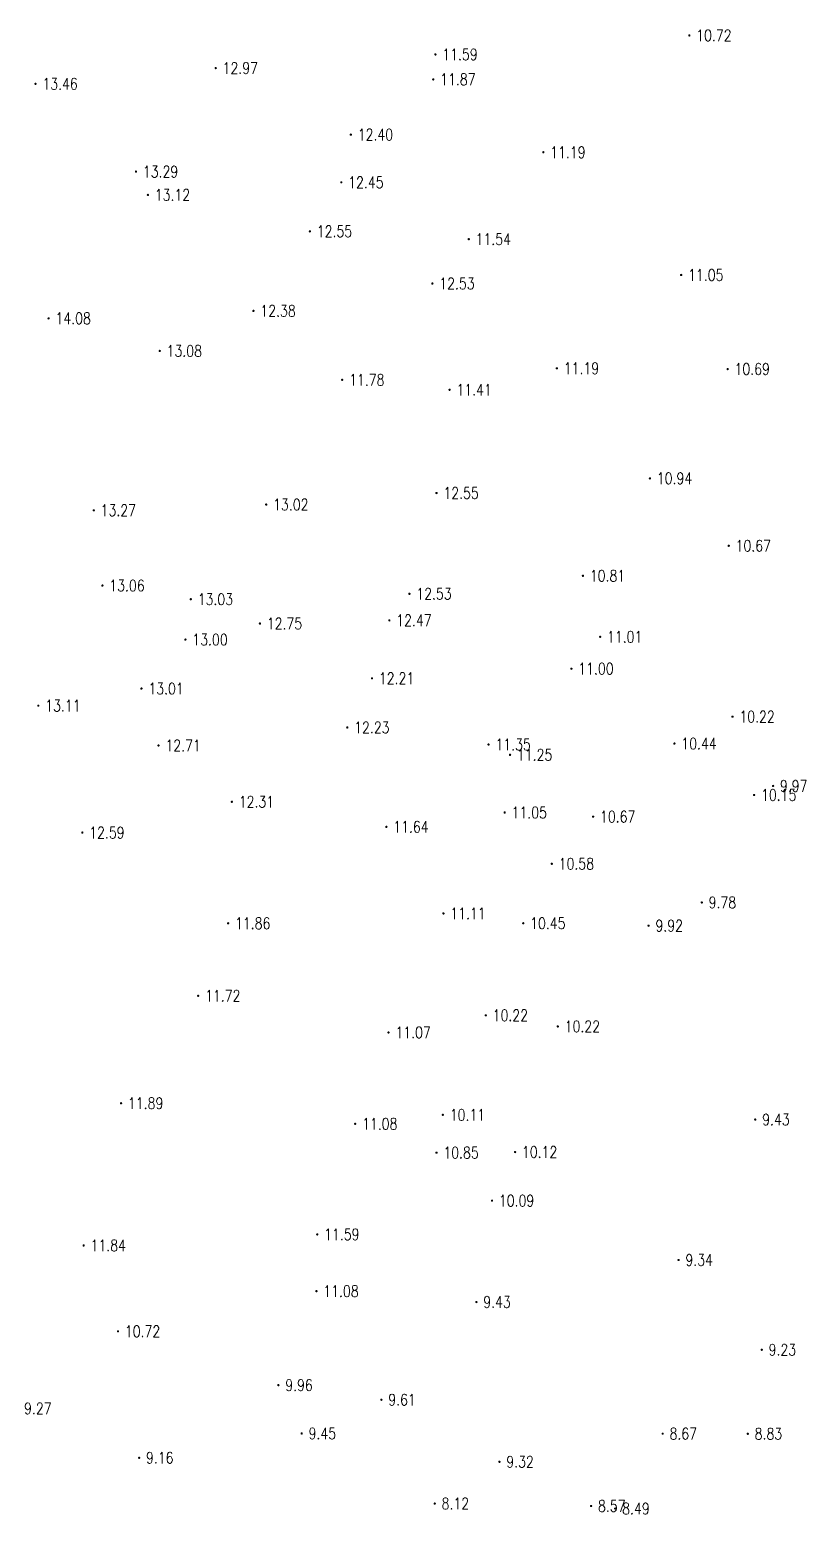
# Model space of a CAD drawing. Extents: x 476861 to 479475, y 2367369 to 2370541.
# Drawn here: x 478247 to 478314.7, y 2368228.1 to 2368357.6 of the extents above; entities that cross this region are included whole.
import ezdxf
from ezdxf.enums import TextEntityAlignment as Align

# ---------------------------------------------------------------- set-up
doc = ezdxf.new("R2010")
doc.units = 0
doc.header["$LTSCALE"] = 0.5
doc.layers.get('0').update_dxf_attribs({"linetype": 'CONTINUOUS'})
doc.layers.add('GCD', color=1, linetype='CONTINUOUS')
doc.styles.add('HZ', font='rs.shx', dxfattribs={"width": 0.8, "bigfont": 'hztxt.shx'})

# ---------------------------------------------------------------- blocks, each defined once
blk = doc.blocks.new('GC200')
at = {"linetype": 'Continuous', "const_width": 0.2, "flags": 128}
blk.add_lwpolyline([(-0.1, 0, 1), (0.1, 0, 1)], format="xyb", close=True, dxfattribs=at)

msp = doc.modelspace()

# ---------------------------------------------------------------- block references
at = {"layer": 'GCD', "linetype": 'Continuous'}
ref = msp.add_blockref('GC200', (478304.53, 2368357.055, 10.723), dxfattribs=dict(at, xscale=0.5, yscale=0.5, zscale=0.5))
ref.add_attrib('height', '10.72', dxfattribs={"linetype": 'Continuous', "height": 1, "style": 'HZ', "width": 0.8}).set_placement((478305.13, 2368357.055, 10.723), align=Align.MIDDLE_LEFT)
ref = msp.add_blockref('GC200', (478282.385, 2368355.396, 11.589), dxfattribs=dict(at, xscale=0.5, yscale=0.5, zscale=0.5))
ref.add_attrib('height', '11.59', dxfattribs={"linetype": 'Continuous', "height": 1, "style": 'HZ', "width": 0.8}).set_placement((478282.985, 2368355.396, 11.589), align=Align.MIDDLE_LEFT)
ref = msp.add_blockref('GC200', (478263.226, 2368354.208, 12.966), dxfattribs=dict(at, xscale=0.5, yscale=0.5, zscale=0.5))
ref.add_attrib('height', '12.97', dxfattribs={"linetype": 'Continuous', "height": 1, "style": 'HZ', "width": 0.8}).set_placement((478263.826, 2368354.208, 12.966), align=Align.MIDDLE_LEFT)
ref = msp.add_blockref('GC200', (478282.2, 2368353.222, 11.872), dxfattribs=dict(at, xscale=0.5, yscale=0.5, zscale=0.5))
ref.add_attrib('height', '11.87', dxfattribs={"linetype": 'Continuous', "height": 1, "style": 'HZ', "width": 0.8}).set_placement((478282.8, 2368353.222, 11.872), align=Align.MIDDLE_LEFT)
ref = msp.add_blockref('GC200', (478247.513, 2368352.833, 13.456), dxfattribs=dict(at, xscale=0.5, yscale=0.5, zscale=0.5))
ref.add_attrib('height', '13.46', dxfattribs={"linetype": 'Continuous', "height": 1, "style": 'HZ', "width": 0.8}).set_placement((478248.113, 2368352.833, 13.456), align=Align.MIDDLE_LEFT)
ref = msp.add_blockref('GC200', (478275.01, 2368348.403, 12.395), dxfattribs=dict(at, xscale=0.5, yscale=0.5, zscale=0.5))
ref.add_attrib('height', '12.40', dxfattribs={"linetype": 'Continuous', "height": 1, "style": 'HZ', "width": 0.8}).set_placement((478275.61, 2368348.403, 12.395), align=Align.MIDDLE_LEFT)
ref = msp.add_blockref('GC200', (478291.798, 2368346.865, 11.193), dxfattribs=dict(at, xscale=0.5, yscale=0.5, zscale=0.5))
ref.add_attrib('height', '11.19', dxfattribs={"linetype": 'Continuous', "height": 1, "style": 'HZ', "width": 0.8}).set_placement((478292.398, 2368346.865, 11.193), align=Align.MIDDLE_LEFT)
ref = msp.add_blockref('GC200', (478256.275, 2368345.178, 13.29), dxfattribs=dict(at, xscale=0.5, yscale=0.5, zscale=0.5))
ref.add_attrib('height', '13.29', dxfattribs={"linetype": 'Continuous', "height": 1, "style": 'HZ', "width": 0.8}).set_placement((478256.875, 2368345.178, 13.29), align=Align.MIDDLE_LEFT)
ref = msp.add_blockref('GC200', (478274.182, 2368344.241, 12.448), dxfattribs=dict(at, xscale=0.5, yscale=0.5, zscale=0.5))
ref.add_attrib('height', '12.45', dxfattribs={"linetype": 'Continuous', "height": 1, "style": 'HZ', "width": 0.8}).set_placement((478274.782, 2368344.241, 12.448), align=Align.MIDDLE_LEFT)
ref = msp.add_blockref('GC200', (478257.314, 2368343.145, 13.118), dxfattribs=dict(at, xscale=0.5, yscale=0.5, zscale=0.5))
ref.add_attrib('height', '13.12', dxfattribs={"linetype": 'Continuous', "height": 1, "style": 'HZ', "width": 0.8}).set_placement((478257.914, 2368343.145, 13.118), align=Align.MIDDLE_LEFT)
ref = msp.add_blockref('GC200', (478271.442, 2368339.968, 12.549), dxfattribs=dict(at, xscale=0.5, yscale=0.5, zscale=0.5))
ref.add_attrib('height', '12.55', dxfattribs={"linetype": 'Continuous', "height": 1, "style": 'HZ', "width": 0.8}).set_placement((478272.042, 2368339.968, 12.549), align=Align.MIDDLE_LEFT)
ref = msp.add_blockref('GC200', (478285.294, 2368339.286, 11.541), dxfattribs=dict(at, xscale=0.5, yscale=0.5, zscale=0.5))
ref.add_attrib('height', '11.54', dxfattribs={"linetype": 'Continuous', "height": 1, "style": 'HZ', "width": 0.8}).set_placement((478285.894, 2368339.286, 11.541), align=Align.MIDDLE_LEFT)
ref = msp.add_blockref('GC200', (478303.818, 2368336.165, 11.054), dxfattribs=dict(at, xscale=0.5, yscale=0.5, zscale=0.5))
ref.add_attrib('height', '11.05', dxfattribs={"linetype": 'Continuous', "height": 1, "style": 'HZ', "width": 0.8}).set_placement((478304.418, 2368336.165, 11.054), align=Align.MIDDLE_LEFT)
ref = msp.add_blockref('GC200', (478282.123, 2368335.418, 12.529), dxfattribs=dict(at, xscale=0.5, yscale=0.5, zscale=0.5))
ref.add_attrib('height', '12.53', dxfattribs={"linetype": 'Continuous', "height": 1, "style": 'HZ', "width": 0.8}).set_placement((478282.723, 2368335.418, 12.529), align=Align.MIDDLE_LEFT)
ref = msp.add_blockref('GC200', (478248.653, 2368332.379, 14.077), dxfattribs=dict(at, xscale=0.5, yscale=0.5, zscale=0.5))
ref.add_attrib('height', '14.08', dxfattribs={"linetype": 'Continuous', "height": 1, "style": 'HZ', "width": 0.8}).set_placement((478249.253, 2368332.379, 14.077), align=Align.MIDDLE_LEFT)
ref = msp.add_blockref('GC200', (478266.519, 2368333.032, 12.378), dxfattribs=dict(at, xscale=0.5, yscale=0.5, zscale=0.5))
ref.add_attrib('height', '12.38', dxfattribs={"linetype": 'Continuous', "height": 1, "style": 'HZ', "width": 0.8}).set_placement((478267.119, 2368333.032, 12.378), align=Align.MIDDLE_LEFT)
ref = msp.add_blockref('GC200', (478258.346, 2368329.542, 13.082), dxfattribs=dict(at, xscale=0.5, yscale=0.5, zscale=0.5))
ref.add_attrib('height', '13.08', dxfattribs={"linetype": 'Continuous', "height": 1, "style": 'HZ', "width": 0.8}).set_placement((478258.946, 2368329.542, 13.082), align=Align.MIDDLE_LEFT)
ref = msp.add_blockref('GC200', (478292.975, 2368328.021, 11.185), dxfattribs=dict(at, xscale=0.5, yscale=0.5, zscale=0.5))
ref.add_attrib('height', '11.19', dxfattribs={"linetype": 'Continuous', "height": 1, "style": 'HZ', "width": 0.8}).set_placement((478293.575, 2368328.021, 11.185), align=Align.MIDDLE_LEFT)
ref = msp.add_blockref('GC200', (478307.872, 2368327.959, 10.686), dxfattribs=dict(at, xscale=0.5, yscale=0.5, zscale=0.5))
ref.add_attrib('height', '10.69', dxfattribs={"linetype": 'Continuous', "height": 1, "style": 'HZ', "width": 0.8}).set_placement((478308.472, 2368327.959, 10.686), align=Align.MIDDLE_LEFT)
ref = msp.add_blockref('GC200', (478274.258, 2368327.016, 11.775), dxfattribs=dict(at, xscale=0.5, yscale=0.5, zscale=0.5))
ref.add_attrib('height', '11.78', dxfattribs={"linetype": 'Continuous', "height": 1, "style": 'HZ', "width": 0.8}).set_placement((478274.858, 2368327.016, 11.775), align=Align.MIDDLE_LEFT)
ref = msp.add_blockref('GC200', (478283.623, 2368326.152, 11.414), dxfattribs=dict(at, xscale=0.5, yscale=0.5, zscale=0.5))
ref.add_attrib('height', '11.41', dxfattribs={"linetype": 'Continuous', "height": 1, "style": 'HZ', "width": 0.8}).set_placement((478284.223, 2368326.152, 11.414), align=Align.MIDDLE_LEFT)
ref = msp.add_blockref('GC200', (478301.093, 2368318.425, 10.943), dxfattribs=dict(at, xscale=0.5, yscale=0.5, zscale=0.5))
ref.add_attrib('height', '10.94', dxfattribs={"linetype": 'Continuous', "height": 1, "style": 'HZ', "width": 0.8}).set_placement((478301.693, 2368318.425, 10.943), align=Align.MIDDLE_LEFT)
ref = msp.add_blockref('GC200', (478282.481, 2368317.147, 12.553), dxfattribs=dict(at, xscale=0.5, yscale=0.5, zscale=0.5))
ref.add_attrib('height', '12.55', dxfattribs={"linetype": 'Continuous', "height": 1, "style": 'HZ', "width": 0.8}).set_placement((478283.081, 2368317.147, 12.553), align=Align.MIDDLE_LEFT)
ref = msp.add_blockref('GC200', (478252.592, 2368315.637, 13.269), dxfattribs=dict(at, xscale=0.5, yscale=0.5, zscale=0.5))
ref.add_attrib('height', '13.27', dxfattribs={"linetype": 'Continuous', "height": 1, "style": 'HZ', "width": 0.8}).set_placement((478253.192, 2368315.637, 13.269), align=Align.MIDDLE_LEFT)
ref = msp.add_blockref('GC200', (478267.633, 2368316.142, 13.022), dxfattribs=dict(at, xscale=0.5, yscale=0.5, zscale=0.5))
ref.add_attrib('height', '13.02', dxfattribs={"linetype": 'Continuous', "height": 1, "style": 'HZ', "width": 0.8}).set_placement((478268.233, 2368316.142, 13.022), align=Align.MIDDLE_LEFT)
ref = msp.add_blockref('GC200', (478307.965, 2368312.547, 10.667), dxfattribs=dict(at, xscale=0.5, yscale=0.5, zscale=0.5))
ref.add_attrib('height', '10.67', dxfattribs={"linetype": 'Continuous', "height": 1, "style": 'HZ', "width": 0.8}).set_placement((478308.565, 2368312.547, 10.667), align=Align.MIDDLE_LEFT)
ref = msp.add_blockref('GC200', (478253.346, 2368309.079, 13.063), dxfattribs=dict(at, xscale=0.5, yscale=0.5, zscale=0.5))
ref.add_attrib('height', '13.06', dxfattribs={"linetype": 'Continuous', "height": 1, "style": 'HZ', "width": 0.8}).set_placement((478253.946, 2368309.079, 13.063), align=Align.MIDDLE_LEFT)
ref = msp.add_blockref('GC200', (478295.251, 2368309.93, 10.809), dxfattribs=dict(at, xscale=0.5, yscale=0.5, zscale=0.5))
ref.add_attrib('height', '10.81', dxfattribs={"linetype": 'Continuous', "height": 1, "style": 'HZ', "width": 0.8}).set_placement((478295.851, 2368309.93, 10.809), align=Align.MIDDLE_LEFT)
ref = msp.add_blockref('GC200', (478261.055, 2368307.887, 13.025), dxfattribs=dict(at, xscale=0.5, yscale=0.5, zscale=0.5))
ref.add_attrib('height', '13.03', dxfattribs={"linetype": 'Continuous', "height": 1, "style": 'HZ', "width": 0.8}).set_placement((478261.655, 2368307.887, 13.025), align=Align.MIDDLE_LEFT)
ref = msp.add_blockref('GC200', (478280.119, 2368308.359, 12.533), dxfattribs=dict(at, xscale=0.5, yscale=0.5, zscale=0.5))
ref.add_attrib('height', '12.53', dxfattribs={"linetype": 'Continuous', "height": 1, "style": 'HZ', "width": 0.8}).set_placement((478280.719, 2368308.359, 12.533), align=Align.MIDDLE_LEFT)
ref = msp.add_blockref('GC200', (478267.084, 2368305.768, 12.749), dxfattribs=dict(at, xscale=0.5, yscale=0.5, zscale=0.5))
ref.add_attrib('height', '12.75', dxfattribs={"linetype": 'Continuous', "height": 1, "style": 'HZ', "width": 0.8}).set_placement((478267.684, 2368305.768, 12.749), align=Align.MIDDLE_LEFT)
ref = msp.add_blockref('GC200', (478278.37, 2368306.043, 12.469), dxfattribs=dict(at, xscale=0.5, yscale=0.5, zscale=0.5))
ref.add_attrib('height', '12.47', dxfattribs={"linetype": 'Continuous', "height": 1, "style": 'HZ', "width": 0.8}).set_placement((478278.97, 2368306.043, 12.469), align=Align.MIDDLE_LEFT)
ref = msp.add_blockref('GC200', (478260.586, 2368304.367, 12.997), dxfattribs=dict(at, xscale=0.5, yscale=0.5, zscale=0.5))
ref.add_attrib('height', '13.00', dxfattribs={"linetype": 'Continuous', "height": 1, "style": 'HZ', "width": 0.8}).set_placement((478261.186, 2368304.367, 12.997), align=Align.MIDDLE_LEFT)
ref = msp.add_blockref('GC200', (478296.748, 2368304.607, 11.008), dxfattribs=dict(at, xscale=0.5, yscale=0.5, zscale=0.5))
ref.add_attrib('height', '11.01', dxfattribs={"linetype": 'Continuous', "height": 1, "style": 'HZ', "width": 0.8}).set_placement((478297.348, 2368304.607, 11.008), align=Align.MIDDLE_LEFT)
ref = msp.add_blockref('GC200', (478294.243, 2368301.828, 11.002), dxfattribs=dict(at, xscale=0.5, yscale=0.5, zscale=0.5))
ref.add_attrib('height', '11.00', dxfattribs={"linetype": 'Continuous', "height": 1, "style": 'HZ', "width": 0.8}).set_placement((478294.843, 2368301.828, 11.002), align=Align.MIDDLE_LEFT)
ref = msp.add_blockref('GC200', (478256.753, 2368300.094, 13.007), dxfattribs=dict(at, xscale=0.5, yscale=0.5, zscale=0.5))
ref.add_attrib('height', '13.01', dxfattribs={"linetype": 'Continuous', "height": 1, "style": 'HZ', "width": 0.8}).set_placement((478257.353, 2368300.094, 13.007), align=Align.MIDDLE_LEFT)
ref = msp.add_blockref('GC200', (478276.855, 2368300.989, 12.205), dxfattribs=dict(at, xscale=0.5, yscale=0.5, zscale=0.5))
ref.add_attrib('height', '12.21', dxfattribs={"linetype": 'Continuous', "height": 1, "style": 'HZ', "width": 0.8}).set_placement((478277.455, 2368300.989, 12.205), align=Align.MIDDLE_LEFT)
ref = msp.add_blockref('GC200', (478247.76, 2368298.604, 13.109), dxfattribs=dict(at, xscale=0.5, yscale=0.5, zscale=0.5))
ref.add_attrib('height', '13.11', dxfattribs={"linetype": 'Continuous', "height": 1, "style": 'HZ', "width": 0.8}).set_placement((478248.36, 2368298.604, 13.109), align=Align.MIDDLE_LEFT)
ref = msp.add_blockref('GC200', (478308.294, 2368297.646, 10.22), dxfattribs=dict(at, xscale=0.5, yscale=0.5, zscale=0.5))
ref.add_attrib('height', '10.22', dxfattribs={"linetype": 'Continuous', "height": 1, "style": 'HZ', "width": 0.8}).set_placement((478308.894, 2368297.646, 10.22), align=Align.MIDDLE_LEFT)
ref = msp.add_blockref('GC200', (478274.702, 2368296.703, 12.225), dxfattribs=dict(at, xscale=0.5, yscale=0.5, zscale=0.5))
ref.add_attrib('height', '12.23', dxfattribs={"linetype": 'Continuous', "height": 1, "style": 'HZ', "width": 0.8}).set_placement((478275.302, 2368296.703, 12.225), align=Align.MIDDLE_LEFT)
ref = msp.add_blockref('GC200', (478258.239, 2368295.127, 12.712), dxfattribs=dict(at, xscale=0.5, yscale=0.5, zscale=0.5))
ref.add_attrib('height', '12.71', dxfattribs={"linetype": 'Continuous', "height": 1, "style": 'HZ', "width": 0.8}).set_placement((478258.839, 2368295.127, 12.712), align=Align.MIDDLE_LEFT)
ref = msp.add_blockref('GC200', (478287.02, 2368295.215, 11.349), dxfattribs=dict(at, xscale=0.5, yscale=0.5, zscale=0.5))
ref.add_attrib('height', '11.35', dxfattribs={"linetype": 'Continuous', "height": 1, "style": 'HZ', "width": 0.8}).set_placement((478287.62, 2368295.215, 11.349), align=Align.MIDDLE_LEFT)
ref = msp.add_blockref('GC200', (478303.229, 2368295.299, 10.441), dxfattribs=dict(at, xscale=0.5, yscale=0.5, zscale=0.5))
ref.add_attrib('height', '10.44', dxfattribs={"linetype": 'Continuous', "height": 1, "style": 'HZ', "width": 0.8}).set_placement((478303.829, 2368295.299, 10.441), align=Align.MIDDLE_LEFT)
ref = msp.add_blockref('GC200', (478288.894, 2368294.316, 11.252), dxfattribs=dict(at, xscale=0.5, yscale=0.5, zscale=0.5))
ref.add_attrib('height', '11.25', dxfattribs={"linetype": 'Continuous', "height": 1, "style": 'HZ', "width": 0.8}).set_placement((478289.494, 2368294.316, 11.252), align=Align.MIDDLE_LEFT)
ref = msp.add_blockref('GC200', (478310.18, 2368290.815, 10.147), dxfattribs=dict(at, xscale=0.5, yscale=0.5, zscale=0.5))
ref.add_attrib('height', '10.15', dxfattribs={"linetype": 'Continuous', "height": 1, "style": 'HZ', "width": 0.8}).set_placement((478310.78, 2368290.815, 10.147), align=Align.MIDDLE_LEFT)
ref = msp.add_blockref('GC200', (478311.833, 2368291.602, 9.965), dxfattribs=dict(at, xscale=0.5, yscale=0.5, zscale=0.5))
ref.add_attrib('height', '9.97', dxfattribs={"linetype": 'Continuous', "height": 1, "style": 'HZ', "width": 0.8}).set_placement((478312.433, 2368291.602, 9.965), align=Align.MIDDLE_LEFT)
ref = msp.add_blockref('GC200', (478264.634, 2368290.224, 12.314), dxfattribs=dict(at, xscale=0.5, yscale=0.5, zscale=0.5))
ref.add_attrib('height', '12.31', dxfattribs={"linetype": 'Continuous', "height": 1, "style": 'HZ', "width": 0.8}).set_placement((478265.234, 2368290.224, 12.314), align=Align.MIDDLE_LEFT)
ref = msp.add_blockref('GC200', (478288.425, 2368289.288, 11.054), dxfattribs=dict(at, xscale=0.5, yscale=0.5, zscale=0.5))
ref.add_attrib('height', '11.05', dxfattribs={"linetype": 'Continuous', "height": 1, "style": 'HZ', "width": 0.8}).set_placement((478289.025, 2368289.288, 11.054), align=Align.MIDDLE_LEFT)
ref = msp.add_blockref('GC200', (478296.14, 2368288.926, 10.674), dxfattribs=dict(at, xscale=0.5, yscale=0.5, zscale=0.5))
ref.add_attrib('height', '10.67', dxfattribs={"linetype": 'Continuous', "height": 1, "style": 'HZ', "width": 0.8}).set_placement((478296.74, 2368288.926, 10.674), align=Align.MIDDLE_LEFT)
ref = msp.add_blockref('GC200', (478251.596, 2368287.534, 12.593), dxfattribs=dict(at, xscale=0.5, yscale=0.5, zscale=0.5))
ref.add_attrib('height', '12.59', dxfattribs={"linetype": 'Continuous', "height": 1, "style": 'HZ', "width": 0.8}).set_placement((478252.196, 2368287.534, 12.593), align=Align.MIDDLE_LEFT)
ref = msp.add_blockref('GC200', (478278.112, 2368288.036, 11.644), dxfattribs=dict(at, xscale=0.5, yscale=0.5, zscale=0.5))
ref.add_attrib('height', '11.64', dxfattribs={"linetype": 'Continuous', "height": 1, "style": 'HZ', "width": 0.8}).set_placement((478278.712, 2368288.036, 11.644), align=Align.MIDDLE_LEFT)
ref = msp.add_blockref('GC200', (478292.533, 2368284.814, 10.582), dxfattribs=dict(at, xscale=0.5, yscale=0.5, zscale=0.5))
ref.add_attrib('height', '10.58', dxfattribs={"linetype": 'Continuous', "height": 1, "style": 'HZ', "width": 0.8}).set_placement((478293.133, 2368284.814, 10.582), align=Align.MIDDLE_LEFT)
ref = msp.add_blockref('GC200', (478283.087, 2368280.486, 11.107), dxfattribs=dict(at, xscale=0.5, yscale=0.5, zscale=0.5))
ref.add_attrib('height', '11.11', dxfattribs={"linetype": 'Continuous', "height": 1, "style": 'HZ', "width": 0.8}).set_placement((478283.687, 2368280.486, 11.107), align=Align.MIDDLE_LEFT)
ref = msp.add_blockref('GC200', (478305.615, 2368281.441, 9.779), dxfattribs=dict(at, xscale=0.5, yscale=0.5, zscale=0.5))
ref.add_attrib('height', '9.78', dxfattribs={"linetype": 'Continuous', "height": 1, "style": 'HZ', "width": 0.8}).set_placement((478306.215, 2368281.441, 9.779), align=Align.MIDDLE_LEFT)
ref = msp.add_blockref('GC200', (478264.311, 2368279.627, 11.856), dxfattribs=dict(at, xscale=0.5, yscale=0.5, zscale=0.5))
ref.add_attrib('height', '11.86', dxfattribs={"linetype": 'Continuous', "height": 1, "style": 'HZ', "width": 0.8}).set_placement((478264.911, 2368279.627, 11.856), align=Align.MIDDLE_LEFT)
ref = msp.add_blockref('GC200', (478290.049, 2368279.628, 10.45), dxfattribs=dict(at, xscale=0.5, yscale=0.5, zscale=0.5))
ref.add_attrib('height', '10.45', dxfattribs={"linetype": 'Continuous', "height": 1, "style": 'HZ', "width": 0.8}).set_placement((478290.649, 2368279.628, 10.45), align=Align.MIDDLE_LEFT)
ref = msp.add_blockref('GC200', (478300.975, 2368279.416, 9.924), dxfattribs=dict(at, xscale=0.5, yscale=0.5, zscale=0.5))
ref.add_attrib('height', '9.92', dxfattribs={"linetype": 'Continuous', "height": 1, "style": 'HZ', "width": 0.8}).set_placement((478301.575, 2368279.416, 9.924), align=Align.MIDDLE_LEFT)
ref = msp.add_blockref('GC200', (478261.696, 2368273.304, 11.723), dxfattribs=dict(at, xscale=0.5, yscale=0.5, zscale=0.5))
ref.add_attrib('height', '11.72', dxfattribs={"linetype": 'Continuous', "height": 1, "style": 'HZ', "width": 0.8}).set_placement((478262.296, 2368273.304, 11.723), align=Align.MIDDLE_LEFT)
ref = msp.add_blockref('GC200', (478286.778, 2368271.598, 10.215), dxfattribs=dict(at, xscale=0.5, yscale=0.5, zscale=0.5))
ref.add_attrib('height', '10.22', dxfattribs={"linetype": 'Continuous', "height": 1, "style": 'HZ', "width": 0.8}).set_placement((478287.378, 2368271.598, 10.215), align=Align.MIDDLE_LEFT)
ref = msp.add_blockref('GC200', (478278.297, 2368270.104, 11.072), dxfattribs=dict(at, xscale=0.5, yscale=0.5, zscale=0.5))
ref.add_attrib('height', '11.07', dxfattribs={"linetype": 'Continuous', "height": 1, "style": 'HZ', "width": 0.8}).set_placement((478278.897, 2368270.104, 11.072), align=Align.MIDDLE_LEFT)
ref = msp.add_blockref('GC200', (478293.058, 2368270.63, 10.215), dxfattribs=dict(at, xscale=0.5, yscale=0.5, zscale=0.5))
ref.add_attrib('height', '10.22', dxfattribs={"linetype": 'Continuous', "height": 1, "style": 'HZ', "width": 0.8}).set_placement((478293.658, 2368270.63, 10.215), align=Align.MIDDLE_LEFT)
ref = msp.add_blockref('GC200', (478254.974, 2368263.932, 11.888), dxfattribs=dict(at, xscale=0.5, yscale=0.5, zscale=0.5))
ref.add_attrib('height', '11.89', dxfattribs={"linetype": 'Continuous', "height": 1, "style": 'HZ', "width": 0.8}).set_placement((478255.574, 2368263.932, 11.888), align=Align.MIDDLE_LEFT)
ref = msp.add_blockref('GC200', (478283.035, 2368262.919, 10.107), dxfattribs=dict(at, xscale=0.5, yscale=0.5, zscale=0.5))
ref.add_attrib('height', '10.11', dxfattribs={"linetype": 'Continuous', "height": 1, "style": 'HZ', "width": 0.8}).set_placement((478283.635, 2368262.919, 10.107), align=Align.MIDDLE_LEFT)
ref = msp.add_blockref('GC200', (478310.278, 2368262.51, 9.433), dxfattribs=dict(at, xscale=0.5, yscale=0.5, zscale=0.5))
ref.add_attrib('height', '9.43', dxfattribs={"linetype": 'Continuous', "height": 1, "style": 'HZ', "width": 0.8}).set_placement((478310.878, 2368262.51, 9.433), align=Align.MIDDLE_LEFT)
ref = msp.add_blockref('GC200', (478275.389, 2368262.137, 11.078), dxfattribs=dict(at, xscale=0.5, yscale=0.5, zscale=0.5))
ref.add_attrib('height', '11.08', dxfattribs={"linetype": 'Continuous', "height": 1, "style": 'HZ', "width": 0.8}).set_placement((478275.989, 2368262.137, 11.078), align=Align.MIDDLE_LEFT)
ref = msp.add_blockref('GC200', (478282.48, 2368259.623, 10.847), dxfattribs=dict(at, xscale=0.5, yscale=0.5, zscale=0.5))
ref.add_attrib('height', '10.85', dxfattribs={"linetype": 'Continuous', "height": 1, "style": 'HZ', "width": 0.8}).set_placement((478283.08, 2368259.623, 10.847), align=Align.MIDDLE_LEFT)
ref = msp.add_blockref('GC200', (478289.333, 2368259.678, 10.121), dxfattribs=dict(at, xscale=0.5, yscale=0.5, zscale=0.5))
ref.add_attrib('height', '10.12', dxfattribs={"linetype": 'Continuous', "height": 1, "style": 'HZ', "width": 0.8}).set_placement((478289.933, 2368259.678, 10.121), align=Align.MIDDLE_LEFT)
ref = msp.add_blockref('GC200', (478287.322, 2368255.439, 10.087), dxfattribs=dict(at, xscale=0.5, yscale=0.5, zscale=0.5))
ref.add_attrib('height', '10.09', dxfattribs={"linetype": 'Continuous', "height": 1, "style": 'HZ', "width": 0.8}).set_placement((478287.922, 2368255.439, 10.087), align=Align.MIDDLE_LEFT)
ref = msp.add_blockref('GC200', (478272.081, 2368252.494, 11.589), dxfattribs=dict(at, xscale=0.5, yscale=0.5, zscale=0.5))
ref.add_attrib('height', '11.59', dxfattribs={"linetype": 'Continuous', "height": 1, "style": 'HZ', "width": 0.8}).set_placement((478272.681, 2368252.494, 11.589), align=Align.MIDDLE_LEFT)
ref = msp.add_blockref('GC200', (478251.712, 2368251.529, 11.838), dxfattribs=dict(at, xscale=0.5, yscale=0.5, zscale=0.5))
ref.add_attrib('height', '11.84', dxfattribs={"linetype": 'Continuous', "height": 1, "style": 'HZ', "width": 0.8}).set_placement((478252.312, 2368251.529, 11.838), align=Align.MIDDLE_LEFT)
ref = msp.add_blockref('GC200', (478303.589, 2368250.261, 9.344), dxfattribs=dict(at, xscale=0.5, yscale=0.5, zscale=0.5))
ref.add_attrib('height', '9.34', dxfattribs={"linetype": 'Continuous', "height": 1, "style": 'HZ', "width": 0.8}).set_placement((478304.189, 2368250.261, 9.344), align=Align.MIDDLE_LEFT)
ref = msp.add_blockref('GC200', (478272.009, 2368247.544, 11.084), dxfattribs=dict(at, xscale=0.5, yscale=0.5, zscale=0.5))
ref.add_attrib('height', '11.08', dxfattribs={"linetype": 'Continuous', "height": 1, "style": 'HZ', "width": 0.8}).set_placement((478272.609, 2368247.544, 11.084), align=Align.MIDDLE_LEFT)
ref = msp.add_blockref('GC200', (478285.96, 2368246.596, 9.431), dxfattribs=dict(at, xscale=0.5, yscale=0.5, zscale=0.5))
ref.add_attrib('height', '9.43', dxfattribs={"linetype": 'Continuous', "height": 1, "style": 'HZ', "width": 0.8}).set_placement((478286.56, 2368246.596, 9.431), align=Align.MIDDLE_LEFT)
ref = msp.add_blockref('GC200', (478254.707, 2368244.043, 10.717), dxfattribs=dict(at, xscale=0.5, yscale=0.5, zscale=0.5))
ref.add_attrib('height', '10.72', dxfattribs={"linetype": 'Continuous', "height": 1, "style": 'HZ', "width": 0.8}).set_placement((478255.307, 2368244.043, 10.717), align=Align.MIDDLE_LEFT)
ref = msp.add_blockref('GC200', (478310.845, 2368242.433, 9.229), dxfattribs=dict(at, xscale=0.5, yscale=0.5, zscale=0.5))
ref.add_attrib('height', '9.23', dxfattribs={"linetype": 'Continuous', "height": 1, "style": 'HZ', "width": 0.8}).set_placement((478311.445, 2368242.433, 9.229), align=Align.MIDDLE_LEFT)
ref = msp.add_blockref('GC200', (478268.694, 2368239.347, 9.957), dxfattribs=dict(at, xscale=0.5, yscale=0.5, zscale=0.5))
ref.add_attrib('height', '9.96', dxfattribs={"linetype": 'Continuous', "height": 1, "style": 'HZ', "width": 0.8}).set_placement((478269.294, 2368239.347, 9.957), align=Align.MIDDLE_LEFT)
ref = msp.add_blockref('GC200', (478277.674, 2368238.074, 9.61), dxfattribs=dict(at, xscale=0.5, yscale=0.5, zscale=0.5))
ref.add_attrib('height', '9.61', dxfattribs={"linetype": 'Continuous', "height": 1, "style": 'HZ', "width": 0.8}).set_placement((478278.274, 2368238.074, 9.61), align=Align.MIDDLE_LEFT)
ref = msp.add_blockref('GC200', (478245.914, 2368237.314, 9.273), dxfattribs=dict(at, xscale=0.5, yscale=0.5, zscale=0.5))
ref.add_attrib('height', '9.27', dxfattribs={"linetype": 'Continuous', "height": 1, "style": 'HZ', "width": 0.8}).set_placement((478246.514, 2368237.314, 9.273), align=Align.MIDDLE_LEFT)
ref = msp.add_blockref('GC200', (478270.724, 2368235.134, 9.448), dxfattribs=dict(at, xscale=0.5, yscale=0.5, zscale=0.5))
ref.add_attrib('height', '9.45', dxfattribs={"linetype": 'Continuous', "height": 1, "style": 'HZ', "width": 0.8}).set_placement((478271.324, 2368235.134, 9.448), align=Align.MIDDLE_LEFT)
ref = msp.add_blockref('GC200', (478302.204, 2368235.114, 8.666), dxfattribs=dict(at, xscale=0.5, yscale=0.5, zscale=0.5))
ref.add_attrib('height', '8.67', dxfattribs={"linetype": 'Continuous', "height": 1, "style": 'HZ', "width": 0.8}).set_placement((478302.804, 2368235.114, 8.666), align=Align.MIDDLE_LEFT)
ref = msp.add_blockref('GC200', (478309.627, 2368235.107, 8.828), dxfattribs=dict(at, xscale=0.5, yscale=0.5, zscale=0.5))
ref.add_attrib('height', '8.83', dxfattribs={"linetype": 'Continuous', "height": 1, "style": 'HZ', "width": 0.8}).set_placement((478310.227, 2368235.107, 8.828), align=Align.MIDDLE_LEFT)
ref = msp.add_blockref('GC200', (478256.552, 2368233.011, 9.16), dxfattribs=dict(at, xscale=0.5, yscale=0.5, zscale=0.5))
ref.add_attrib('height', '9.16', dxfattribs={"linetype": 'Continuous', "height": 1, "style": 'HZ', "width": 0.8}).set_placement((478257.152, 2368233.011, 9.16), align=Align.MIDDLE_LEFT)
ref = msp.add_blockref('GC200', (478287.969, 2368232.663, 9.323), dxfattribs=dict(at, xscale=0.5, yscale=0.5, zscale=0.5))
ref.add_attrib('height', '9.32', dxfattribs={"linetype": 'Continuous', "height": 1, "style": 'HZ', "width": 0.8}).set_placement((478288.569, 2368232.663, 9.323), align=Align.MIDDLE_LEFT)
ref = msp.add_blockref('GC200', (478282.327, 2368229.018, 8.12), dxfattribs=dict(at, xscale=0.5, yscale=0.5, zscale=0.5))
ref.add_attrib('height', '8.12', dxfattribs={"linetype": 'Continuous', "height": 1, "style": 'HZ', "width": 0.8}).set_placement((478282.927, 2368229.018, 8.12), align=Align.MIDDLE_LEFT)
ref = msp.add_blockref('GC200', (478295.966, 2368228.808, 8.569), dxfattribs=dict(at, xscale=0.5, yscale=0.5, zscale=0.5))
ref.add_attrib('height', '8.57', dxfattribs={"linetype": 'Continuous', "height": 1, "style": 'HZ', "width": 0.8}).set_placement((478296.566, 2368228.808, 8.569), align=Align.MIDDLE_LEFT)
ref = msp.add_blockref('GC200', (478298.068, 2368228.584, 8.488), dxfattribs=dict(at, xscale=0.5, yscale=0.5, zscale=0.5))
ref.add_attrib('height', '8.49', dxfattribs={"linetype": 'Continuous', "height": 1, "style": 'HZ', "width": 0.8}).set_placement((478298.668, 2368228.584, 8.488), align=Align.MIDDLE_LEFT)

doc.saveas('drawing.dxf')
